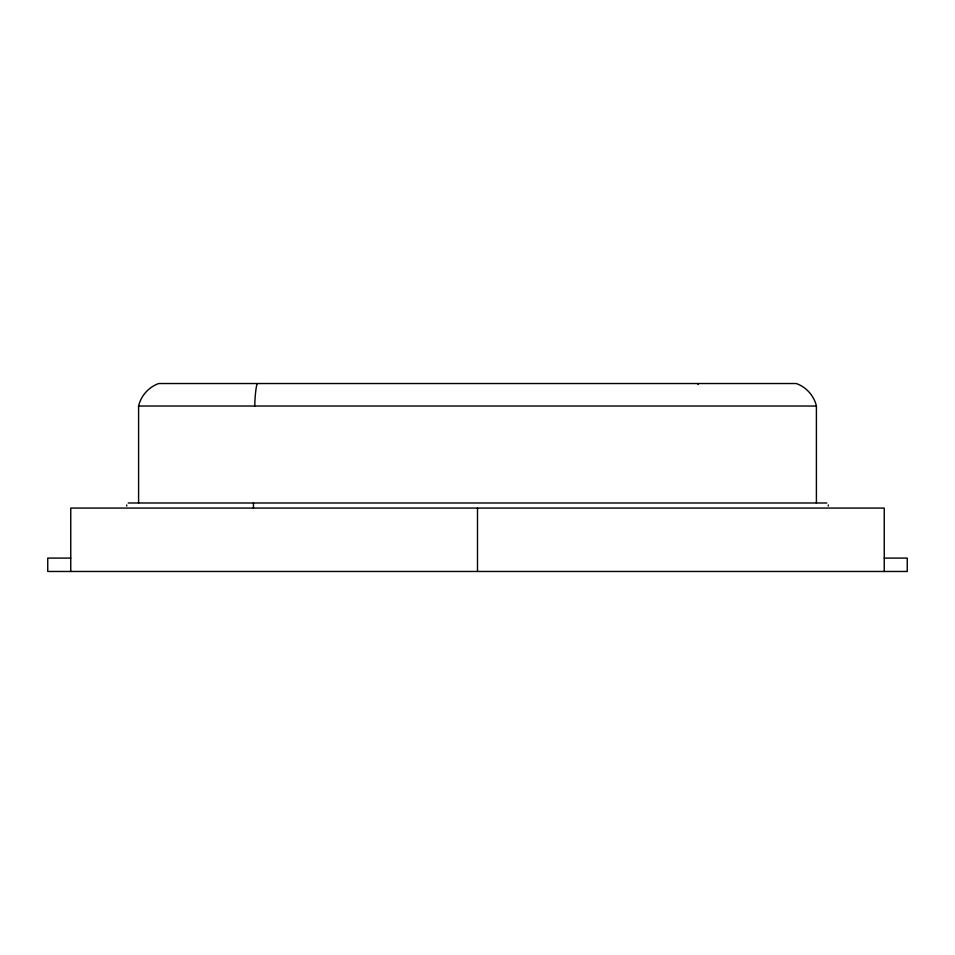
<?xml version="1.0" encoding="UTF-8"?>
<svg xmlns="http://www.w3.org/2000/svg" width="955" height="955" viewBox="0 0 955 955"><rect width="100%" height="100%" fill="white"/><g stroke="black" fill="none" stroke-linecap="round" stroke-linejoin="round"><path stroke-width="1.43" d="M126.717 505.004L126.717 506.043M828.283 506.043L828.283 505.004M253.457 502.987L253.457 508.072M138.594 502.987L138.594 406.018C140.946 395.752 148.789 387.038 158.709 383.528L796.291 383.528C806.211 387.038 814.054 395.752 816.406 406.018L816.406 502.987M138.594 406.018L816.406 406.018M128.197 502.987L826.803 502.987M70.754 558.09L47.75 558.09L47.75 571.472L907.25 571.472L907.25 558.09L884.246 558.09M884.246 571.472L884.246 508.072L70.754 508.072L70.754 571.472M477.5 508.072L477.5 571.472M254.722 406.006A31.718 3.856 -90 0 1 257.193 383.564M697.807 383.564A31.718 3.856 90 0 1 698.105 384.543"/></g></svg>
